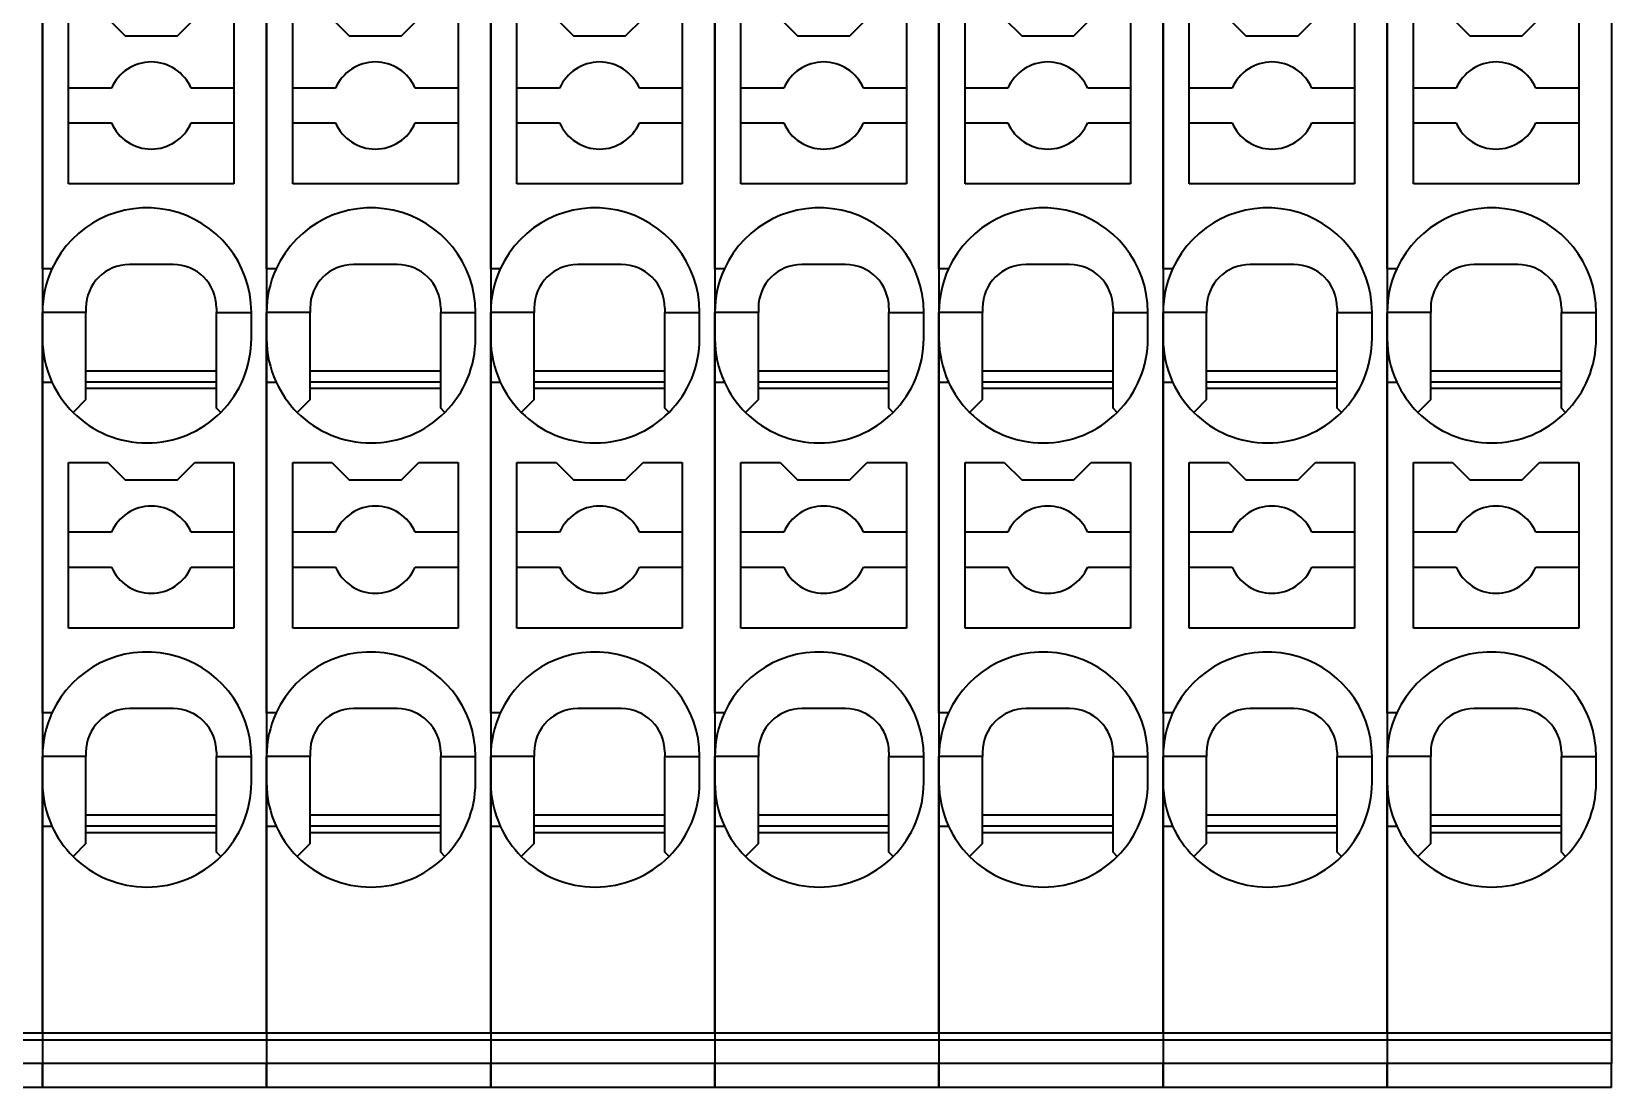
# Model space of a CAD drawing. Header units: millimetres. Extents: x 7 to 587, y 2 to 418.
# Drawn here: x 332.55 to 368.85, y 203.6 to 227.85 of the extents above; entities that cross this region are included whole.
import ezdxf

# ---------------------------------------------------------------- set-up
doc = ezdxf.new("R2010")
doc.units = ezdxf.units.MM
doc.layers.add('GR1_01', color=7, linetype='Continuous')

# ---------------------------------------------------------------- blocks, each defined once
blk = doc.blocks.new('BLKF094')
at = {"layer": 'GR1_01', "color": 3, "linetype": 'Continuous', "lineweight": 35}
for p, q in [((332.797, 229.951), (332.797, 204.849)), ((332.797, 204.849), (327.647, 204.849)), ((332.797, 204.849), (332.797, 204.681)), ((332.797, 204.681), (327.647, 204.681)), ((332.797, 204.681), (332.797, 204.146)), ((332.797, 204.146), (327.647, 204.146)), ((332.797, 203.6), (332.797, 204.146)), ((332.797, 203.6), (327.647, 203.6))]:
    blk.add_line(p, q, dxfattribs=at)
blk = doc.blocks.new('BLKF095')
at = {"layer": 'GR1_01', "color": 3, "linetype": 'Continuous', "lineweight": 35}
for p, q in [((332.797, 222.4), (332.797, 229.85)), ((337.947, 229.951), (337.947, 204.849)), ((333.397, 226.55), (333.397, 228.15)), ((334.297, 228.15), (334.697, 227.75)), ((335.897, 227.75), (336.297, 228.15)), ((337.197, 228.15), (337.197, 226.55)), ((334.697, 227.75), (335.897, 227.75)), ((333.397, 225.75), (333.397, 226.55)), ((334.381, 226.55), (333.397, 226.55)), ((337.197, 226.55), (336.214, 226.55)), ((337.197, 226.55), (337.197, 225.75)), ((333.397, 224.35), (333.397, 225.75)), ((333.397, 225.75), (334.381, 225.75)), ((336.214, 225.75), (337.197, 225.75)), ((337.197, 225.75), (337.197, 224.35)), ((337.197, 224.35), (333.397, 224.35)), ((333.016, 222.4), (332.797, 222.4)), ((332.797, 222.4), (332.797, 221.4)), ((333.797, 221.5), (333.797, 221.4)), ((336.797, 221.5), (336.797, 221.4)), ((333.797, 221.4), (332.797, 221.4)), ((332.797, 220.8), (332.797, 221.4)), ((333.797, 220.05), (333.797, 221.4)), ((336.797, 220.05), (336.797, 221.4)), ((336.797, 221.4), (337.597, 221.4)), ((337.597, 220.8), (337.597, 221.4)), ((332.797, 219.8), (332.797, 220.8)), ((333.797, 219.8), (333.797, 220.05)), ((336.797, 220.05), (333.797, 220.05)), ((336.797, 219.8), (336.797, 220.05)), ((332.797, 219.8), (333.016, 219.8)), ((332.797, 212.2), (332.797, 219.8)), ((333.797, 219.65), (333.797, 219.8)), ((336.797, 219.8), (333.797, 219.8)), ((333.797, 219.4), (333.797, 219.65)), ((336.797, 219.65), (333.797, 219.65)), ((336.797, 219.65), (336.797, 219.8)), ((336.797, 219.2), (336.797, 219.65)), ((333.797, 219.4), (333.5, 219.103)), ((336.894, 219.103), (336.797, 219.2)), ((333.397, 217.95), (334.297, 217.95)), ((333.397, 216.35), (333.397, 217.95)), ((334.297, 217.95), (334.697, 217.55)), ((335.897, 217.55), (336.297, 217.95)), ((336.297, 217.95), (337.197, 217.95)), ((337.197, 217.95), (337.197, 216.35)), ((334.697, 217.55), (335.897, 217.55)), ((333.397, 215.55), (333.397, 216.35)), ((334.381, 216.35), (333.397, 216.35)), ((337.197, 216.35), (336.214, 216.35)), ((337.197, 216.35), (337.197, 215.55)), ((333.397, 214.15), (333.397, 215.55)), ((333.397, 215.55), (334.381, 215.55)), ((336.214, 215.55), (337.197, 215.55)), ((337.197, 215.55), (337.197, 214.15)), ((337.197, 214.15), (333.397, 214.15)), ((333.016, 212.2), (332.797, 212.2)), ((332.797, 212.2), (332.797, 211.2)), ((333.797, 211.3), (333.797, 211.2)), ((336.797, 211.3), (336.797, 211.2)), ((333.797, 211.2), (332.797, 211.2)), ((332.797, 210.6), (332.797, 211.2)), ((333.797, 209.85), (333.797, 211.2)), ((336.797, 209.85), (336.797, 211.2)), ((336.797, 211.2), (337.597, 211.2)), ((337.597, 210.6), (337.597, 211.2)), ((332.797, 209.6), (332.797, 210.6)), ((333.797, 209.6), (333.797, 209.85)), ((336.797, 209.85), (333.797, 209.85)), ((336.797, 209.6), (336.797, 209.85)), ((332.797, 209.6), (333.016, 209.6)), ((332.797, 204.849), (332.797, 209.6)), ((336.797, 209.6), (333.797, 209.6)), ((333.797, 209.45), (333.797, 209.6)), ((336.797, 209.45), (336.797, 209.6)), ((333.797, 209.2), (333.5, 208.903)), ((336.797, 209.45), (333.797, 209.45)), ((333.797, 209.2), (333.797, 209.45)), ((336.797, 209), (336.797, 209.45)), ((336.894, 208.903), (336.797, 209)), ((337.947, 204.849), (332.797, 204.849)), ((332.797, 204.849), (332.797, 204.681)), ((337.947, 204.849), (337.947, 204.681)), ((337.947, 204.681), (332.797, 204.681)), ((332.797, 204.681), (332.797, 204.146)), ((337.947, 204.681), (337.947, 204.146)), ((337.947, 204.146), (332.797, 204.146)), ((332.797, 204.146), (332.797, 203.6)), ((337.947, 203.6), (337.947, 204.146)), ((337.947, 203.6), (332.797, 203.6))]:
    blk.add_line(p, q, dxfattribs=at)
for centre, radius, start, end in [((335.297, 226.15), 1, 23.5782, 156.4218), ((335.297, 226.15), 1, 203.5782, 336.4218), ((335.197, 221.4), 2.4, 0, 155.3757), ((335.197, 221.4), 2.4, 155.3757, 180), ((334.797, 221.5), 1, 90, 180), ((335.797, 221.5), 1, 0, 90), ((335.197, 220.8), 2.4, 180, 204.6243), ((335.197, 220.8), 2.4, 315, 0), ((335.197, 220.8), 2.4, 204.6243, 225), ((335.197, 220.8), 2.4, 225, 315), ((335.297, 215.95), 1, 23.5782, 156.4218), ((335.297, 215.95), 1, 203.5782, 336.4218), ((335.197, 211.2), 2.4, 0, 155.3757), ((335.197, 211.2), 2.4, 155.3757, 180), ((334.797, 211.3), 1, 90, 180), ((335.797, 211.3), 1, 0, 90), ((335.197, 210.6), 2.4, 180, 204.6243), ((335.197, 210.6), 2.4, 315, 0), ((335.197, 210.6), 2.4, 204.6243, 225), ((335.197, 210.6), 2.4, 225, 315)]:
    blk.add_arc(centre, radius, start, end, dxfattribs=at)
for points, knots in [([(335.797, 222.5), (335.754, 222.5), (335.68, 222.5), (335.564, 222.5), (335.448, 222.5), (335.318, 222.5), (335.184, 222.5), (335.051, 222.5), (334.922, 222.5), (334.838, 222.5), (334.797, 222.5)], [0, 0, 0, 0, 0.129504, 0.223255, 0.346586, 0.477449, 0.613456, 0.74891, 0.878338, 1, 1, 1, 1]), ([(335.797, 212.3), (335.765, 212.3), (335.691, 212.3), (335.575, 212.3), (335.448, 212.3), (335.318, 212.3), (335.184, 212.3), (335.051, 212.3), (334.922, 212.3), (334.838, 212.3), (334.797, 212.3)], [0, 0, 0, 0, 0.097145, 0.223255, 0.346586, 0.477449, 0.613456, 0.74891, 0.878338, 1, 1, 1, 1])]:
    blk.add_open_spline(points, degree=3, knots=knots, dxfattribs=at)
blk = doc.blocks.new('BLKF096')
at = {"layer": 'GR1_01', "color": 3, "linetype": 'Continuous', "lineweight": 35}
for p, q in [((337.947, 222.4), (337.947, 229.85)), ((343.097, 229.951), (343.097, 204.849)), ((338.547, 226.55), (338.547, 228.15)), ((339.447, 228.15), (339.847, 227.75)), ((341.047, 227.75), (341.447, 228.15)), ((342.347, 228.15), (342.347, 226.55)), ((339.847, 227.75), (341.047, 227.75)), ((338.547, 225.75), (338.547, 226.55)), ((339.531, 226.55), (338.547, 226.55)), ((342.347, 226.55), (341.364, 226.55)), ((342.347, 226.55), (342.347, 225.75)), ((338.547, 224.35), (338.547, 225.75)), ((338.547, 225.75), (339.531, 225.75)), ((341.364, 225.75), (342.347, 225.75)), ((342.347, 225.75), (342.347, 224.35)), ((342.347, 224.35), (338.547, 224.35)), ((338.166, 222.4), (337.947, 222.4)), ((337.947, 222.4), (337.947, 221.4)), ((338.947, 221.5), (338.947, 221.4)), ((341.947, 221.5), (341.947, 221.4)), ((338.947, 221.4), (337.947, 221.4)), ((337.947, 220.8), (337.947, 221.4)), ((338.947, 220.05), (338.947, 221.4)), ((341.947, 220.05), (341.947, 221.4)), ((341.947, 221.4), (342.747, 221.4)), ((342.747, 220.8), (342.747, 221.4)), ((337.947, 219.8), (337.947, 220.8)), ((338.947, 219.8), (338.947, 220.05)), ((341.947, 220.05), (338.947, 220.05)), ((341.947, 219.8), (341.947, 220.05)), ((337.947, 219.8), (338.166, 219.8)), ((337.947, 212.2), (337.947, 219.8)), ((338.947, 219.65), (338.947, 219.8)), ((341.947, 219.8), (338.947, 219.8)), ((338.947, 219.4), (338.947, 219.65)), ((341.947, 219.65), (338.947, 219.65)), ((341.947, 219.65), (341.947, 219.8)), ((341.947, 219.2), (341.947, 219.65)), ((338.947, 219.4), (338.65, 219.103)), ((342.044, 219.103), (341.947, 219.2)), ((338.547, 217.95), (339.447, 217.95)), ((338.547, 216.35), (338.547, 217.95)), ((339.447, 217.95), (339.847, 217.55)), ((341.047, 217.55), (341.447, 217.95)), ((341.447, 217.95), (342.347, 217.95)), ((342.347, 217.95), (342.347, 216.35)), ((339.847, 217.55), (341.047, 217.55)), ((338.547, 215.55), (338.547, 216.35)), ((339.531, 216.35), (338.547, 216.35)), ((342.347, 216.35), (341.364, 216.35)), ((342.347, 216.35), (342.347, 215.55)), ((338.547, 214.15), (338.547, 215.55)), ((338.547, 215.55), (339.531, 215.55)), ((341.364, 215.55), (342.347, 215.55)), ((342.347, 215.55), (342.347, 214.15)), ((342.347, 214.15), (338.547, 214.15)), ((338.166, 212.2), (337.947, 212.2)), ((337.947, 212.2), (337.947, 211.2)), ((338.947, 211.3), (338.947, 211.2)), ((341.947, 211.3), (341.947, 211.2)), ((338.947, 211.2), (337.947, 211.2)), ((337.947, 210.6), (337.947, 211.2)), ((338.947, 209.85), (338.947, 211.2)), ((341.947, 209.85), (341.947, 211.2)), ((341.947, 211.2), (342.747, 211.2)), ((342.747, 210.6), (342.747, 211.2)), ((337.947, 209.6), (337.947, 210.6)), ((338.947, 209.6), (338.947, 209.85)), ((341.947, 209.85), (338.947, 209.85)), ((341.947, 209.6), (341.947, 209.85)), ((337.947, 209.6), (338.166, 209.6)), ((337.947, 204.849), (337.947, 209.6)), ((341.947, 209.6), (338.947, 209.6)), ((338.947, 209.45), (338.947, 209.6)), ((341.947, 209.45), (341.947, 209.6)), ((338.947, 209.2), (338.65, 208.903)), ((341.947, 209.45), (338.947, 209.45)), ((338.947, 209.2), (338.947, 209.45)), ((341.947, 209), (341.947, 209.45)), ((342.044, 208.903), (341.947, 209)), ((343.097, 204.849), (337.947, 204.849)), ((337.947, 204.849), (337.947, 204.681)), ((343.097, 204.849), (343.097, 204.681)), ((343.097, 204.681), (337.947, 204.681)), ((337.947, 204.681), (337.947, 204.146)), ((343.097, 204.681), (343.097, 204.146)), ((343.097, 204.146), (337.947, 204.146)), ((337.947, 204.146), (337.947, 203.6)), ((343.097, 203.6), (343.097, 204.146)), ((343.097, 203.6), (337.947, 203.6))]:
    blk.add_line(p, q, dxfattribs=at)
for centre, radius, start, end in [((340.447, 226.15), 1, 23.5782, 156.4218), ((340.447, 226.15), 1, 203.5782, 336.4218), ((340.347, 221.4), 2.4, 0, 155.3757), ((340.347, 221.4), 2.4, 155.3757, 180), ((339.947, 221.5), 1, 90, 180), ((340.947, 221.5), 1, 0, 90), ((340.347, 220.8), 2.4, 180, 204.6243), ((340.347, 220.8), 2.4, 315, 0), ((340.347, 220.8), 2.4, 204.6243, 225), ((340.347, 220.8), 2.4, 225, 315), ((340.447, 215.95), 1, 23.5782, 156.4218), ((340.447, 215.95), 1, 203.5782, 336.4218), ((340.347, 211.2), 2.4, 0, 155.3757), ((340.347, 211.2), 2.4, 155.3757, 180), ((339.947, 211.3), 1, 90, 180), ((340.947, 211.3), 1, 0, 90), ((340.347, 210.6), 2.4, 180, 204.6243), ((340.347, 210.6), 2.4, 315, 0), ((340.347, 210.6), 2.4, 204.6243, 225), ((340.347, 210.6), 2.4, 225, 315)]:
    blk.add_arc(centre, radius, start, end, dxfattribs=at)
for points, knots in [([(340.947, 222.5), (340.904, 222.5), (340.83, 222.5), (340.714, 222.5), (340.598, 222.5), (340.468, 222.5), (340.334, 222.5), (340.201, 222.5), (340.072, 222.5), (339.988, 222.5), (339.947, 222.5)], [0, 0, 0, 0, 0.129504, 0.223255, 0.346586, 0.477449, 0.613456, 0.74891, 0.878338, 1, 1, 1, 1]), ([(340.947, 212.3), (340.915, 212.3), (340.841, 212.3), (340.725, 212.3), (340.598, 212.3), (340.468, 212.3), (340.334, 212.3), (340.201, 212.3), (340.072, 212.3), (339.988, 212.3), (339.947, 212.3)], [0, 0, 0, 0, 0.097145, 0.223255, 0.346586, 0.477449, 0.613456, 0.74891, 0.878338, 1, 1, 1, 1])]:
    blk.add_open_spline(points, degree=3, knots=knots, dxfattribs=at)
blk = doc.blocks.new('BLKF097')
at = {"layer": 'GR1_01', "color": 3, "linetype": 'Continuous', "lineweight": 35}
for p, q in [((343.097, 222.4), (343.097, 229.85)), ((348.247, 229.951), (348.247, 204.849)), ((343.697, 226.55), (343.697, 228.15)), ((344.597, 228.15), (344.997, 227.75)), ((346.197, 227.75), (346.597, 228.15)), ((347.497, 228.15), (347.497, 226.55)), ((344.997, 227.75), (346.197, 227.75)), ((343.697, 225.75), (343.697, 226.55)), ((344.681, 226.55), (343.697, 226.55)), ((347.497, 226.55), (346.514, 226.55)), ((347.497, 226.55), (347.497, 225.75)), ((343.697, 224.35), (343.697, 225.75)), ((343.697, 225.75), (344.681, 225.75)), ((346.514, 225.75), (347.497, 225.75)), ((347.497, 225.75), (347.497, 224.35)), ((347.497, 224.35), (343.697, 224.35)), ((343.316, 222.4), (343.097, 222.4)), ((343.097, 222.4), (343.097, 221.4)), ((344.097, 221.5), (344.097, 221.4)), ((347.097, 221.5), (347.097, 221.4)), ((344.097, 221.4), (343.097, 221.4)), ((343.097, 220.8), (343.097, 221.4)), ((344.097, 220.05), (344.097, 221.4)), ((347.097, 220.05), (347.097, 221.4)), ((347.097, 221.4), (347.897, 221.4)), ((347.897, 220.8), (347.897, 221.4)), ((343.097, 219.8), (343.097, 220.8)), ((344.097, 219.8), (344.097, 220.05)), ((347.097, 220.05), (344.097, 220.05)), ((347.097, 219.8), (347.097, 220.05)), ((343.097, 219.8), (343.316, 219.8)), ((343.097, 212.2), (343.097, 219.8)), ((344.097, 219.65), (344.097, 219.8)), ((347.097, 219.8), (344.097, 219.8)), ((344.097, 219.4), (344.097, 219.65)), ((347.097, 219.65), (344.097, 219.65)), ((347.097, 219.65), (347.097, 219.8)), ((347.097, 219.2), (347.097, 219.65)), ((344.097, 219.4), (343.8, 219.103)), ((347.194, 219.103), (347.097, 219.2)), ((343.697, 217.95), (344.597, 217.95)), ((343.697, 216.35), (343.697, 217.95)), ((344.597, 217.95), (344.997, 217.55)), ((346.197, 217.55), (346.597, 217.95)), ((346.597, 217.95), (347.497, 217.95)), ((347.497, 217.95), (347.497, 216.35)), ((344.997, 217.55), (346.197, 217.55)), ((343.697, 215.55), (343.697, 216.35)), ((344.681, 216.35), (343.697, 216.35)), ((347.497, 216.35), (346.514, 216.35)), ((347.497, 216.35), (347.497, 215.55)), ((343.697, 214.15), (343.697, 215.55)), ((343.697, 215.55), (344.681, 215.55)), ((346.514, 215.55), (347.497, 215.55)), ((347.497, 215.55), (347.497, 214.15)), ((347.497, 214.15), (343.697, 214.15)), ((343.316, 212.2), (343.097, 212.2)), ((343.097, 212.2), (343.097, 211.2)), ((344.097, 211.3), (344.097, 211.2)), ((347.097, 211.3), (347.097, 211.2)), ((344.097, 211.2), (343.097, 211.2)), ((343.097, 210.6), (343.097, 211.2)), ((344.097, 209.85), (344.097, 211.2)), ((347.097, 209.85), (347.097, 211.2)), ((347.097, 211.2), (347.897, 211.2)), ((347.897, 210.6), (347.897, 211.2)), ((343.097, 209.6), (343.097, 210.6)), ((344.097, 209.6), (344.097, 209.85)), ((347.097, 209.85), (344.097, 209.85)), ((347.097, 209.6), (347.097, 209.85)), ((343.097, 209.6), (343.316, 209.6)), ((343.097, 204.849), (343.097, 209.6)), ((347.097, 209.6), (344.097, 209.6)), ((344.097, 209.45), (344.097, 209.6)), ((347.097, 209.45), (347.097, 209.6)), ((344.097, 209.2), (343.8, 208.903)), ((347.097, 209.45), (344.097, 209.45)), ((344.097, 209.2), (344.097, 209.45)), ((347.097, 209), (347.097, 209.45)), ((347.194, 208.903), (347.097, 209)), ((348.247, 204.849), (343.097, 204.849)), ((343.097, 204.849), (343.097, 204.681)), ((348.247, 204.849), (348.247, 204.681)), ((348.247, 204.681), (343.097, 204.681)), ((343.097, 204.681), (343.097, 204.146)), ((348.247, 204.681), (348.247, 204.146)), ((348.247, 204.146), (343.097, 204.146)), ((343.097, 204.146), (343.097, 203.6)), ((348.247, 203.6), (348.247, 204.146)), ((348.247, 203.6), (343.097, 203.6))]:
    blk.add_line(p, q, dxfattribs=at)
for centre, radius, start, end in [((345.597, 226.15), 1, 23.5782, 156.4218), ((345.597, 226.15), 1, 203.5782, 336.4218), ((345.497, 221.4), 2.4, 0, 155.3757), ((345.497, 221.4), 2.4, 155.3757, 180), ((345.097, 221.5), 1, 90, 180), ((346.097, 221.5), 1, 0, 90), ((345.497, 220.8), 2.4, 180, 204.6243), ((345.497, 220.8), 2.4, 315, 0), ((345.497, 220.8), 2.4, 204.6243, 225), ((345.497, 220.8), 2.4, 225, 315), ((345.597, 215.95), 1, 23.5782, 156.4218), ((345.597, 215.95), 1, 203.5782, 336.4218), ((345.497, 211.2), 2.4, 0, 155.3757), ((345.497, 211.2), 2.4, 155.3757, 180), ((345.097, 211.3), 1, 90, 180), ((346.097, 211.3), 1, 0, 90), ((345.497, 210.6), 2.4, 180, 204.6243), ((345.497, 210.6), 2.4, 315, 0), ((345.497, 210.6), 2.4, 204.6243, 225), ((345.497, 210.6), 2.4, 225, 315)]:
    blk.add_arc(centre, radius, start, end, dxfattribs=at)
for points, knots in [([(346.097, 222.5), (346.054, 222.5), (345.98, 222.5), (345.864, 222.5), (345.748, 222.5), (345.618, 222.5), (345.484, 222.5), (345.351, 222.5), (345.222, 222.5), (345.138, 222.5), (345.097, 222.5)], [0, 0, 0, 0, 0.129504, 0.223255, 0.346586, 0.477449, 0.613456, 0.74891, 0.878338, 1, 1, 1, 1]), ([(346.097, 212.3), (346.065, 212.3), (345.991, 212.3), (345.875, 212.3), (345.748, 212.3), (345.618, 212.3), (345.484, 212.3), (345.351, 212.3), (345.222, 212.3), (345.138, 212.3), (345.097, 212.3)], [0, 0, 0, 0, 0.097145, 0.223255, 0.346586, 0.477449, 0.613456, 0.74891, 0.878338, 1, 1, 1, 1])]:
    blk.add_open_spline(points, degree=3, knots=knots, dxfattribs=at)
blk = doc.blocks.new('BLKF098')
at = {"layer": 'GR1_01', "color": 3, "linetype": 'Continuous', "lineweight": 35}
for p, q in [((348.247, 222.4), (348.247, 229.85)), ((353.397, 229.951), (353.397, 204.849)), ((348.847, 226.55), (348.847, 228.15)), ((349.747, 228.15), (350.147, 227.75)), ((351.347, 227.75), (351.747, 228.15)), ((352.647, 228.15), (352.647, 226.55)), ((350.147, 227.75), (351.347, 227.75)), ((348.847, 225.75), (348.847, 226.55)), ((349.831, 226.55), (348.847, 226.55)), ((352.647, 226.55), (351.664, 226.55)), ((352.647, 226.55), (352.647, 225.75)), ((348.847, 224.35), (348.847, 225.75)), ((348.847, 225.75), (349.831, 225.75)), ((351.664, 225.75), (352.647, 225.75)), ((352.647, 225.75), (352.647, 224.35)), ((352.647, 224.35), (348.847, 224.35)), ((348.466, 222.4), (348.247, 222.4)), ((348.247, 222.4), (348.247, 221.4)), ((349.247, 221.5), (349.247, 221.4)), ((352.247, 221.5), (352.247, 221.4)), ((349.247, 221.4), (348.247, 221.4)), ((348.247, 220.8), (348.247, 221.4)), ((349.247, 220.05), (349.247, 221.4)), ((352.247, 220.05), (352.247, 221.4)), ((352.247, 221.4), (353.047, 221.4)), ((353.047, 220.8), (353.047, 221.4)), ((348.247, 219.8), (348.247, 220.8)), ((349.247, 219.8), (349.247, 220.05)), ((352.247, 220.05), (349.247, 220.05)), ((352.247, 219.8), (352.247, 220.05)), ((348.247, 219.8), (348.466, 219.8)), ((348.247, 212.2), (348.247, 219.8)), ((349.247, 219.65), (349.247, 219.8)), ((352.247, 219.8), (349.247, 219.8)), ((349.247, 219.4), (349.247, 219.65)), ((352.247, 219.65), (349.247, 219.65)), ((352.247, 219.65), (352.247, 219.8)), ((352.247, 219.2), (352.247, 219.65)), ((349.247, 219.4), (348.95, 219.103)), ((352.344, 219.103), (352.247, 219.2)), ((348.847, 217.95), (349.747, 217.95)), ((348.847, 216.35), (348.847, 217.95)), ((349.747, 217.95), (350.147, 217.55)), ((351.347, 217.55), (351.747, 217.95)), ((351.747, 217.95), (352.647, 217.95)), ((352.647, 217.95), (352.647, 216.35)), ((350.147, 217.55), (351.347, 217.55)), ((348.847, 215.55), (348.847, 216.35)), ((349.831, 216.35), (348.847, 216.35)), ((352.647, 216.35), (351.664, 216.35)), ((352.647, 216.35), (352.647, 215.55)), ((348.847, 214.15), (348.847, 215.55)), ((348.847, 215.55), (349.831, 215.55)), ((351.664, 215.55), (352.647, 215.55)), ((352.647, 215.55), (352.647, 214.15)), ((352.647, 214.15), (348.847, 214.15)), ((348.466, 212.2), (348.247, 212.2)), ((348.247, 212.2), (348.247, 211.2)), ((349.247, 211.3), (349.247, 211.2)), ((352.247, 211.3), (352.247, 211.2)), ((349.247, 211.2), (348.247, 211.2)), ((348.247, 210.6), (348.247, 211.2)), ((349.247, 209.85), (349.247, 211.2)), ((352.247, 209.85), (352.247, 211.2)), ((352.247, 211.2), (353.047, 211.2)), ((353.047, 210.6), (353.047, 211.2)), ((348.247, 209.6), (348.247, 210.6)), ((349.247, 209.6), (349.247, 209.85)), ((352.247, 209.85), (349.247, 209.85)), ((352.247, 209.6), (352.247, 209.85)), ((348.247, 209.6), (348.466, 209.6)), ((348.247, 204.849), (348.247, 209.6)), ((352.247, 209.6), (349.247, 209.6)), ((349.247, 209.45), (349.247, 209.6)), ((352.247, 209.45), (352.247, 209.6)), ((349.247, 209.2), (348.95, 208.903)), ((352.247, 209.45), (349.247, 209.45)), ((349.247, 209.2), (349.247, 209.45)), ((352.247, 209), (352.247, 209.45)), ((352.344, 208.903), (352.247, 209)), ((353.397, 204.849), (348.247, 204.849)), ((348.247, 204.849), (348.247, 204.681)), ((353.397, 204.849), (353.397, 204.681)), ((353.397, 204.681), (348.247, 204.681)), ((348.247, 204.681), (348.247, 204.146)), ((353.397, 204.681), (353.397, 204.146)), ((353.397, 204.146), (348.247, 204.146)), ((348.247, 204.146), (348.247, 203.6)), ((353.397, 203.6), (353.397, 204.146)), ((353.397, 203.6), (348.247, 203.6))]:
    blk.add_line(p, q, dxfattribs=at)
for centre, radius, start, end in [((350.747, 226.15), 1, 23.5782, 156.4218), ((350.747, 226.15), 1, 203.5782, 336.4218), ((350.647, 221.4), 2.4, 0, 155.3757), ((350.647, 221.4), 2.4, 155.3757, 180), ((350.247, 221.5), 1, 90, 180), ((351.247, 221.5), 1, 0, 90), ((350.647, 220.8), 2.4, 180, 204.6243), ((350.647, 220.8), 2.4, 315, 0), ((350.647, 220.8), 2.4, 204.6243, 225), ((350.647, 220.8), 2.4, 225, 315), ((350.747, 215.95), 1, 23.5782, 156.4218), ((350.747, 215.95), 1, 203.5782, 336.4218), ((350.647, 211.2), 2.4, 0, 155.3757), ((350.647, 211.2), 2.4, 155.3757, 180), ((350.247, 211.3), 1, 90, 180), ((351.247, 211.3), 1, 0, 90), ((350.647, 210.6), 2.4, 180, 204.6243), ((350.647, 210.6), 2.4, 315, 0), ((350.647, 210.6), 2.4, 204.6243, 225), ((350.647, 210.6), 2.4, 225, 315)]:
    blk.add_arc(centre, radius, start, end, dxfattribs=at)
for points, knots in [([(351.247, 222.5), (351.204, 222.5), (351.13, 222.5), (351.014, 222.5), (350.898, 222.5), (350.768, 222.5), (350.634, 222.5), (350.501, 222.5), (350.372, 222.5), (350.288, 222.5), (350.247, 222.5)], [0, 0, 0, 0, 0.129504, 0.223255, 0.346586, 0.477449, 0.613456, 0.74891, 0.878338, 1, 1, 1, 1]), ([(351.247, 212.3), (351.215, 212.3), (351.141, 212.3), (351.025, 212.3), (350.898, 212.3), (350.768, 212.3), (350.634, 212.3), (350.501, 212.3), (350.372, 212.3), (350.288, 212.3), (350.247, 212.3)], [0, 0, 0, 0, 0.097145, 0.223255, 0.346586, 0.477449, 0.613456, 0.74891, 0.878338, 1, 1, 1, 1])]:
    blk.add_open_spline(points, degree=3, knots=knots, dxfattribs=at)
blk = doc.blocks.new('BLKF099')
at = {"layer": 'GR1_01', "color": 3, "linetype": 'Continuous', "lineweight": 35}
for p, q in [((353.397, 222.4), (353.397, 229.85)), ((358.547, 229.951), (358.547, 204.849)), ((353.997, 226.55), (353.997, 228.15)), ((354.897, 228.15), (355.297, 227.75)), ((356.497, 227.75), (356.897, 228.15)), ((357.797, 228.15), (357.797, 226.55)), ((355.297, 227.75), (356.497, 227.75)), ((353.997, 225.75), (353.997, 226.55)), ((354.981, 226.55), (353.997, 226.55)), ((357.797, 226.55), (356.814, 226.55)), ((357.797, 226.55), (357.797, 225.75)), ((353.997, 224.35), (353.997, 225.75)), ((353.997, 225.75), (354.981, 225.75)), ((356.814, 225.75), (357.797, 225.75)), ((357.797, 225.75), (357.797, 224.35)), ((357.797, 224.35), (353.997, 224.35)), ((353.616, 222.4), (353.397, 222.4)), ((353.397, 222.4), (353.397, 221.4)), ((354.397, 221.5), (354.397, 221.4)), ((357.397, 221.5), (357.397, 221.4)), ((354.397, 221.4), (353.397, 221.4)), ((353.397, 220.8), (353.397, 221.4)), ((354.397, 220.05), (354.397, 221.4)), ((357.397, 220.05), (357.397, 221.4)), ((357.397, 221.4), (358.197, 221.4)), ((358.197, 220.8), (358.197, 221.4)), ((353.397, 219.8), (353.397, 220.8)), ((354.397, 219.8), (354.397, 220.05)), ((357.397, 220.05), (354.397, 220.05)), ((357.397, 219.8), (357.397, 220.05)), ((353.397, 219.8), (353.616, 219.8)), ((353.397, 212.2), (353.397, 219.8)), ((354.397, 219.65), (354.397, 219.8)), ((357.397, 219.8), (354.397, 219.8)), ((354.397, 219.4), (354.397, 219.65)), ((357.397, 219.65), (354.397, 219.65)), ((357.397, 219.65), (357.397, 219.8)), ((357.397, 219.2), (357.397, 219.65)), ((354.397, 219.4), (354.1, 219.103)), ((357.494, 219.103), (357.397, 219.2)), ((353.997, 217.95), (354.897, 217.95)), ((353.997, 216.35), (353.997, 217.95)), ((354.897, 217.95), (355.297, 217.55)), ((356.497, 217.55), (356.897, 217.95)), ((356.897, 217.95), (357.797, 217.95)), ((357.797, 217.95), (357.797, 216.35)), ((355.297, 217.55), (356.497, 217.55)), ((353.997, 215.55), (353.997, 216.35)), ((354.981, 216.35), (353.997, 216.35)), ((357.797, 216.35), (356.814, 216.35)), ((357.797, 216.35), (357.797, 215.55)), ((353.997, 214.15), (353.997, 215.55)), ((353.997, 215.55), (354.981, 215.55)), ((356.814, 215.55), (357.797, 215.55)), ((357.797, 215.55), (357.797, 214.15)), ((357.797, 214.15), (353.997, 214.15)), ((353.616, 212.2), (353.397, 212.2)), ((353.397, 212.2), (353.397, 211.2)), ((354.397, 211.3), (354.397, 211.2)), ((357.397, 211.3), (357.397, 211.2)), ((354.397, 211.2), (353.397, 211.2)), ((353.397, 210.6), (353.397, 211.2)), ((354.397, 209.85), (354.397, 211.2)), ((357.397, 209.85), (357.397, 211.2)), ((357.397, 211.2), (358.197, 211.2)), ((358.197, 210.6), (358.197, 211.2)), ((353.397, 209.6), (353.397, 210.6)), ((354.397, 209.6), (354.397, 209.85)), ((357.397, 209.85), (354.397, 209.85)), ((357.397, 209.6), (357.397, 209.85)), ((353.397, 209.6), (353.616, 209.6)), ((353.397, 204.849), (353.397, 209.6)), ((357.397, 209.6), (354.397, 209.6)), ((354.397, 209.45), (354.397, 209.6)), ((357.397, 209.45), (357.397, 209.6)), ((354.397, 209.2), (354.1, 208.903)), ((357.397, 209.45), (354.397, 209.45)), ((354.397, 209.2), (354.397, 209.45)), ((357.397, 209), (357.397, 209.45)), ((357.494, 208.903), (357.397, 209)), ((358.547, 204.849), (353.397, 204.849)), ((353.397, 204.849), (353.397, 204.681)), ((358.547, 204.849), (358.547, 204.681)), ((358.547, 204.681), (353.397, 204.681)), ((353.397, 204.681), (353.397, 204.146)), ((358.547, 204.681), (358.547, 204.146)), ((358.547, 204.146), (353.397, 204.146)), ((353.397, 204.146), (353.397, 203.6)), ((358.547, 203.6), (358.547, 204.146)), ((358.547, 203.6), (353.397, 203.6))]:
    blk.add_line(p, q, dxfattribs=at)
for centre, radius, start, end in [((355.897, 226.15), 1, 23.5782, 156.4218), ((355.897, 226.15), 1, 203.5782, 336.4218), ((355.797, 221.4), 2.4, 0, 155.3757), ((355.797, 221.4), 2.4, 155.3757, 180), ((355.397, 221.5), 1, 90, 180), ((356.397, 221.5), 1, 0, 90), ((355.797, 220.8), 2.4, 180, 204.6243), ((355.797, 220.8), 2.4, 315, 0), ((355.797, 220.8), 2.4, 204.6243, 225), ((355.797, 220.8), 2.4, 225, 315), ((355.897, 215.95), 1, 23.5782, 156.4218), ((355.897, 215.95), 1, 203.5782, 336.4218), ((355.797, 211.2), 2.4, 0, 155.3757), ((355.797, 211.2), 2.4, 155.3757, 180), ((355.397, 211.3), 1, 90, 180), ((356.397, 211.3), 1, 0, 90), ((355.797, 210.6), 2.4, 180, 204.6243), ((355.797, 210.6), 2.4, 315, 0), ((355.797, 210.6), 2.4, 204.6243, 225), ((355.797, 210.6), 2.4, 225, 315)]:
    blk.add_arc(centre, radius, start, end, dxfattribs=at)
for points, knots in [([(356.397, 222.5), (356.354, 222.5), (356.28, 222.5), (356.164, 222.5), (356.048, 222.5), (355.918, 222.5), (355.784, 222.5), (355.651, 222.5), (355.522, 222.5), (355.438, 222.5), (355.397, 222.5)], [0, 0, 0, 0, 0.129504, 0.223255, 0.346586, 0.477449, 0.613456, 0.74891, 0.878338, 1, 1, 1, 1]), ([(356.397, 212.3), (356.365, 212.3), (356.291, 212.3), (356.175, 212.3), (356.048, 212.3), (355.918, 212.3), (355.784, 212.3), (355.651, 212.3), (355.522, 212.3), (355.438, 212.3), (355.397, 212.3)], [0, 0, 0, 0, 0.097145, 0.223255, 0.346586, 0.477449, 0.613456, 0.74891, 0.878338, 1, 1, 1, 1])]:
    blk.add_open_spline(points, degree=3, knots=knots, dxfattribs=at)
blk = doc.blocks.new('BLKF100')
at = {"layer": 'GR1_01', "color": 3, "linetype": 'Continuous', "lineweight": 35}
for p, q in [((358.547, 222.4), (358.547, 229.85)), ((363.697, 229.951), (363.697, 204.849)), ((359.147, 226.55), (359.147, 228.15)), ((360.047, 228.15), (360.447, 227.75)), ((361.647, 227.75), (362.047, 228.15)), ((362.947, 228.15), (362.947, 226.55)), ((360.447, 227.75), (361.647, 227.75)), ((359.147, 225.75), (359.147, 226.55)), ((360.131, 226.55), (359.147, 226.55)), ((362.947, 226.55), (361.964, 226.55)), ((362.947, 226.55), (362.947, 225.75)), ((359.147, 224.35), (359.147, 225.75)), ((359.147, 225.75), (360.131, 225.75)), ((361.964, 225.75), (362.947, 225.75)), ((362.947, 225.75), (362.947, 224.35)), ((362.947, 224.35), (359.147, 224.35)), ((358.766, 222.4), (358.547, 222.4)), ((358.547, 222.4), (358.547, 221.4)), ((359.547, 221.5), (359.547, 221.4)), ((362.547, 221.5), (362.547, 221.4)), ((359.547, 221.4), (358.547, 221.4)), ((358.547, 220.8), (358.547, 221.4)), ((359.547, 220.05), (359.547, 221.4)), ((362.547, 220.05), (362.547, 221.4)), ((362.547, 221.4), (363.347, 221.4)), ((363.347, 220.8), (363.347, 221.4)), ((358.547, 219.8), (358.547, 220.8)), ((359.547, 219.8), (359.547, 220.05)), ((362.547, 220.05), (359.547, 220.05)), ((362.547, 219.8), (362.547, 220.05)), ((358.547, 219.8), (358.766, 219.8)), ((358.547, 212.2), (358.547, 219.8)), ((359.547, 219.65), (359.547, 219.8)), ((362.547, 219.8), (359.547, 219.8)), ((359.547, 219.4), (359.547, 219.65)), ((362.547, 219.65), (359.547, 219.65)), ((362.547, 219.65), (362.547, 219.8)), ((362.547, 219.2), (362.547, 219.65)), ((359.547, 219.4), (359.25, 219.103)), ((362.644, 219.103), (362.547, 219.2)), ((359.147, 217.95), (360.047, 217.95)), ((359.147, 216.35), (359.147, 217.95)), ((360.047, 217.95), (360.447, 217.55)), ((361.647, 217.55), (362.047, 217.95)), ((362.047, 217.95), (362.947, 217.95)), ((362.947, 217.95), (362.947, 216.35)), ((360.447, 217.55), (361.647, 217.55)), ((359.147, 215.55), (359.147, 216.35)), ((360.131, 216.35), (359.147, 216.35)), ((362.947, 216.35), (361.964, 216.35)), ((362.947, 216.35), (362.947, 215.55)), ((359.147, 214.15), (359.147, 215.55)), ((359.147, 215.55), (360.131, 215.55)), ((361.964, 215.55), (362.947, 215.55)), ((362.947, 215.55), (362.947, 214.15)), ((362.947, 214.15), (359.147, 214.15)), ((358.766, 212.2), (358.547, 212.2)), ((358.547, 212.2), (358.547, 211.2)), ((359.547, 211.3), (359.547, 211.2)), ((362.547, 211.3), (362.547, 211.2)), ((359.547, 211.2), (358.547, 211.2)), ((358.547, 210.6), (358.547, 211.2)), ((359.547, 209.85), (359.547, 211.2)), ((362.547, 209.85), (362.547, 211.2)), ((362.547, 211.2), (363.347, 211.2)), ((363.347, 210.6), (363.347, 211.2)), ((358.547, 209.6), (358.547, 210.6)), ((359.547, 209.6), (359.547, 209.85)), ((362.547, 209.85), (359.547, 209.85)), ((362.547, 209.6), (362.547, 209.85)), ((358.547, 209.6), (358.766, 209.6)), ((358.547, 204.849), (358.547, 209.6)), ((362.547, 209.6), (359.547, 209.6)), ((359.547, 209.45), (359.547, 209.6)), ((362.547, 209.45), (362.547, 209.6)), ((359.547, 209.2), (359.25, 208.903)), ((362.547, 209.45), (359.547, 209.45)), ((359.547, 209.2), (359.547, 209.45)), ((362.547, 209), (362.547, 209.45)), ((362.644, 208.903), (362.547, 209)), ((363.697, 204.849), (358.547, 204.849)), ((358.547, 204.849), (358.547, 204.681)), ((363.697, 204.849), (363.697, 204.681)), ((363.697, 204.681), (358.547, 204.681)), ((358.547, 204.681), (358.547, 204.146)), ((363.697, 204.681), (363.697, 204.146)), ((363.697, 204.146), (358.547, 204.146)), ((358.547, 204.146), (358.547, 203.6)), ((363.697, 203.6), (363.697, 204.146)), ((363.697, 203.6), (358.547, 203.6))]:
    blk.add_line(p, q, dxfattribs=at)
for centre, radius, start, end in [((361.047, 226.15), 1, 23.5782, 156.4218), ((361.047, 226.15), 1, 203.5782, 336.4218), ((360.947, 221.4), 2.4, 0, 155.3757), ((360.947, 221.4), 2.4, 155.3757, 180), ((360.547, 221.5), 1, 90, 180), ((361.547, 221.5), 1, 0, 90), ((360.947, 220.8), 2.4, 180, 204.6243), ((360.947, 220.8), 2.4, 315, 0), ((360.947, 220.8), 2.4, 204.6243, 225), ((360.947, 220.8), 2.4, 225, 315), ((361.047, 215.95), 1, 23.5782, 156.4218), ((361.047, 215.95), 1, 203.5782, 336.4218), ((360.947, 211.2), 2.4, 0, 155.3757), ((360.947, 211.2), 2.4, 155.3757, 180), ((360.547, 211.3), 1, 90, 180), ((361.547, 211.3), 1, 0, 90), ((360.947, 210.6), 2.4, 180, 204.6243), ((360.947, 210.6), 2.4, 315, 0), ((360.947, 210.6), 2.4, 204.6243, 225), ((360.947, 210.6), 2.4, 225, 315)]:
    blk.add_arc(centre, radius, start, end, dxfattribs=at)
for points, knots in [([(361.547, 222.5), (361.504, 222.5), (361.43, 222.5), (361.314, 222.5), (361.198, 222.5), (361.068, 222.5), (360.934, 222.5), (360.801, 222.5), (360.672, 222.5), (360.588, 222.5), (360.547, 222.5)], [0, 0, 0, 0, 0.129504, 0.223255, 0.346586, 0.477449, 0.613456, 0.74891, 0.878338, 1, 1, 1, 1]), ([(361.547, 212.3), (361.515, 212.3), (361.441, 212.3), (361.325, 212.3), (361.198, 212.3), (361.068, 212.3), (360.934, 212.3), (360.801, 212.3), (360.672, 212.3), (360.588, 212.3), (360.547, 212.3)], [0, 0, 0, 0, 0.097145, 0.223255, 0.346586, 0.477449, 0.613456, 0.74891, 0.878338, 1, 1, 1, 1])]:
    blk.add_open_spline(points, degree=3, knots=knots, dxfattribs=at)
blk = doc.blocks.new('BLKF101')
at = {"layer": 'GR1_01', "color": 3, "linetype": 'Continuous', "lineweight": 35}
for p, q in [((363.697, 222.4), (363.697, 229.85)), ((368.847, 229.951), (368.847, 204.849)), ((364.297, 226.55), (364.297, 228.15)), ((365.197, 228.15), (365.597, 227.75)), ((366.797, 227.75), (367.197, 228.15)), ((368.097, 228.15), (368.097, 226.55)), ((365.597, 227.75), (366.797, 227.75)), ((364.297, 225.75), (364.297, 226.55)), ((365.281, 226.55), (364.297, 226.55)), ((368.097, 226.55), (367.114, 226.55)), ((368.097, 226.55), (368.097, 225.75)), ((364.297, 224.35), (364.297, 225.75)), ((364.297, 225.75), (365.281, 225.75)), ((367.114, 225.75), (368.097, 225.75)), ((368.097, 225.75), (368.097, 224.35)), ((368.097, 224.35), (364.297, 224.35)), ((363.916, 222.4), (363.697, 222.4)), ((363.697, 222.4), (363.697, 221.4)), ((364.697, 221.5), (364.697, 221.4)), ((367.697, 221.5), (367.697, 221.4)), ((364.697, 221.4), (363.697, 221.4)), ((363.697, 220.8), (363.697, 221.4)), ((364.697, 220.05), (364.697, 221.4)), ((367.697, 220.05), (367.697, 221.4)), ((367.697, 221.4), (368.497, 221.4)), ((368.497, 220.8), (368.497, 221.4)), ((363.697, 219.8), (363.697, 220.8)), ((364.697, 219.8), (364.697, 220.05)), ((367.697, 220.05), (364.697, 220.05)), ((367.697, 219.8), (367.697, 220.05)), ((363.697, 219.8), (363.916, 219.8)), ((363.697, 212.2), (363.697, 219.8)), ((364.697, 219.65), (364.697, 219.8)), ((367.697, 219.8), (364.697, 219.8)), ((364.697, 219.4), (364.697, 219.65)), ((367.697, 219.65), (364.697, 219.65)), ((367.697, 219.65), (367.697, 219.8)), ((367.697, 219.2), (367.697, 219.65)), ((364.697, 219.4), (364.4, 219.103)), ((367.794, 219.103), (367.697, 219.2)), ((364.297, 217.95), (365.197, 217.95)), ((364.297, 216.35), (364.297, 217.95)), ((365.197, 217.95), (365.597, 217.55)), ((366.797, 217.55), (367.197, 217.95)), ((367.197, 217.95), (368.097, 217.95)), ((368.097, 217.95), (368.097, 216.35)), ((365.597, 217.55), (366.797, 217.55)), ((364.297, 215.55), (364.297, 216.35)), ((365.281, 216.35), (364.297, 216.35)), ((368.097, 216.35), (367.114, 216.35)), ((368.097, 216.35), (368.097, 215.55)), ((364.297, 214.15), (364.297, 215.55)), ((364.297, 215.55), (365.281, 215.55)), ((367.114, 215.55), (368.097, 215.55)), ((368.097, 215.55), (368.097, 214.15)), ((368.097, 214.15), (364.297, 214.15)), ((363.916, 212.2), (363.697, 212.2)), ((363.697, 212.2), (363.697, 211.2)), ((364.697, 211.3), (364.697, 211.2)), ((367.697, 211.3), (367.697, 211.2)), ((364.697, 211.2), (363.697, 211.2)), ((363.697, 210.6), (363.697, 211.2)), ((364.697, 209.85), (364.697, 211.2)), ((367.697, 209.85), (367.697, 211.2)), ((367.697, 211.2), (368.497, 211.2)), ((368.497, 210.6), (368.497, 211.2)), ((363.697, 209.6), (363.697, 210.6)), ((364.697, 209.6), (364.697, 209.85)), ((367.697, 209.85), (364.697, 209.85)), ((367.697, 209.6), (367.697, 209.85)), ((363.697, 209.6), (363.916, 209.6)), ((363.697, 204.849), (363.697, 209.6)), ((367.697, 209.6), (364.697, 209.6)), ((364.697, 209.45), (364.697, 209.6)), ((367.697, 209.45), (367.697, 209.6)), ((364.697, 209.2), (364.4, 208.903)), ((367.697, 209.45), (364.697, 209.45)), ((364.697, 209.2), (364.697, 209.45)), ((367.697, 209), (367.697, 209.45)), ((367.794, 208.903), (367.697, 209)), ((368.847, 204.849), (363.697, 204.849)), ((363.697, 204.849), (363.697, 204.681)), ((368.847, 204.849), (368.847, 204.681)), ((368.847, 204.681), (363.697, 204.681)), ((363.697, 204.681), (363.697, 204.146)), ((368.847, 204.681), (368.847, 204.146)), ((368.847, 204.146), (363.697, 204.146)), ((363.697, 204.146), (363.697, 203.6)), ((368.847, 203.6), (368.847, 204.146)), ((368.847, 203.6), (363.697, 203.6))]:
    blk.add_line(p, q, dxfattribs=at)
for centre, radius, start, end in [((366.197, 226.15), 1, 23.5782, 156.4218), ((366.197, 226.15), 1, 203.5782, 336.4218), ((366.097, 221.4), 2.4, 0, 155.3757), ((366.097, 221.4), 2.4, 155.3757, 180), ((365.697, 221.5), 1, 90, 180), ((366.697, 221.5), 1, 0, 90), ((366.097, 220.8), 2.4, 180, 204.6243), ((366.097, 220.8), 2.4, 315, 0), ((366.097, 220.8), 2.4, 204.6243, 225), ((366.097, 220.8), 2.4, 225, 315), ((366.197, 215.95), 1, 23.5782, 156.4218), ((366.197, 215.95), 1, 203.5782, 336.4218), ((366.097, 211.2), 2.4, 0, 155.3757), ((366.097, 211.2), 2.4, 155.3757, 180), ((365.697, 211.3), 1, 90, 180), ((366.697, 211.3), 1, 0, 90), ((366.097, 210.6), 2.4, 180, 204.6243), ((366.097, 210.6), 2.4, 315, 0), ((366.097, 210.6), 2.4, 204.6243, 225), ((366.097, 210.6), 2.4, 225, 315)]:
    blk.add_arc(centre, radius, start, end, dxfattribs=at)
for points, knots in [([(366.697, 222.5), (366.654, 222.5), (366.58, 222.5), (366.464, 222.5), (366.348, 222.5), (366.218, 222.5), (366.084, 222.5), (365.951, 222.5), (365.822, 222.5), (365.738, 222.5), (365.697, 222.5)], [0, 0, 0, 0, 0.129504, 0.223255, 0.346586, 0.477449, 0.613456, 0.74891, 0.878338, 1, 1, 1, 1]), ([(366.697, 212.3), (366.665, 212.3), (366.591, 212.3), (366.475, 212.3), (366.348, 212.3), (366.218, 212.3), (366.084, 212.3), (365.951, 212.3), (365.822, 212.3), (365.738, 212.3), (365.697, 212.3)], [0, 0, 0, 0, 0.097145, 0.223255, 0.346586, 0.477449, 0.613456, 0.74891, 0.878338, 1, 1, 1, 1])]:
    blk.add_open_spline(points, degree=3, knots=knots, dxfattribs=at)
blk = doc.blocks.new('BLKF061')
at = {"layer": 'GR1_01', "color": 3, "linetype": 'Continuous', "lineweight": 35}
for name in ['BLKF094', 'BLKF095', 'BLKF096', 'BLKF097', 'BLKF098', 'BLKF099', 'BLKF100', 'BLKF101']:
    blk.add_blockref(name, (0, 0), dxfattribs=at)

msp = doc.modelspace()

# ---------------------------------------------------------------- block references
at = {"layer": 'GR1_01', "color": 3, "linetype": 'Continuous', "lineweight": 35}
msp.add_blockref('BLKF061', (0, 0), dxfattribs=at)

doc.saveas('drawing.dxf')
